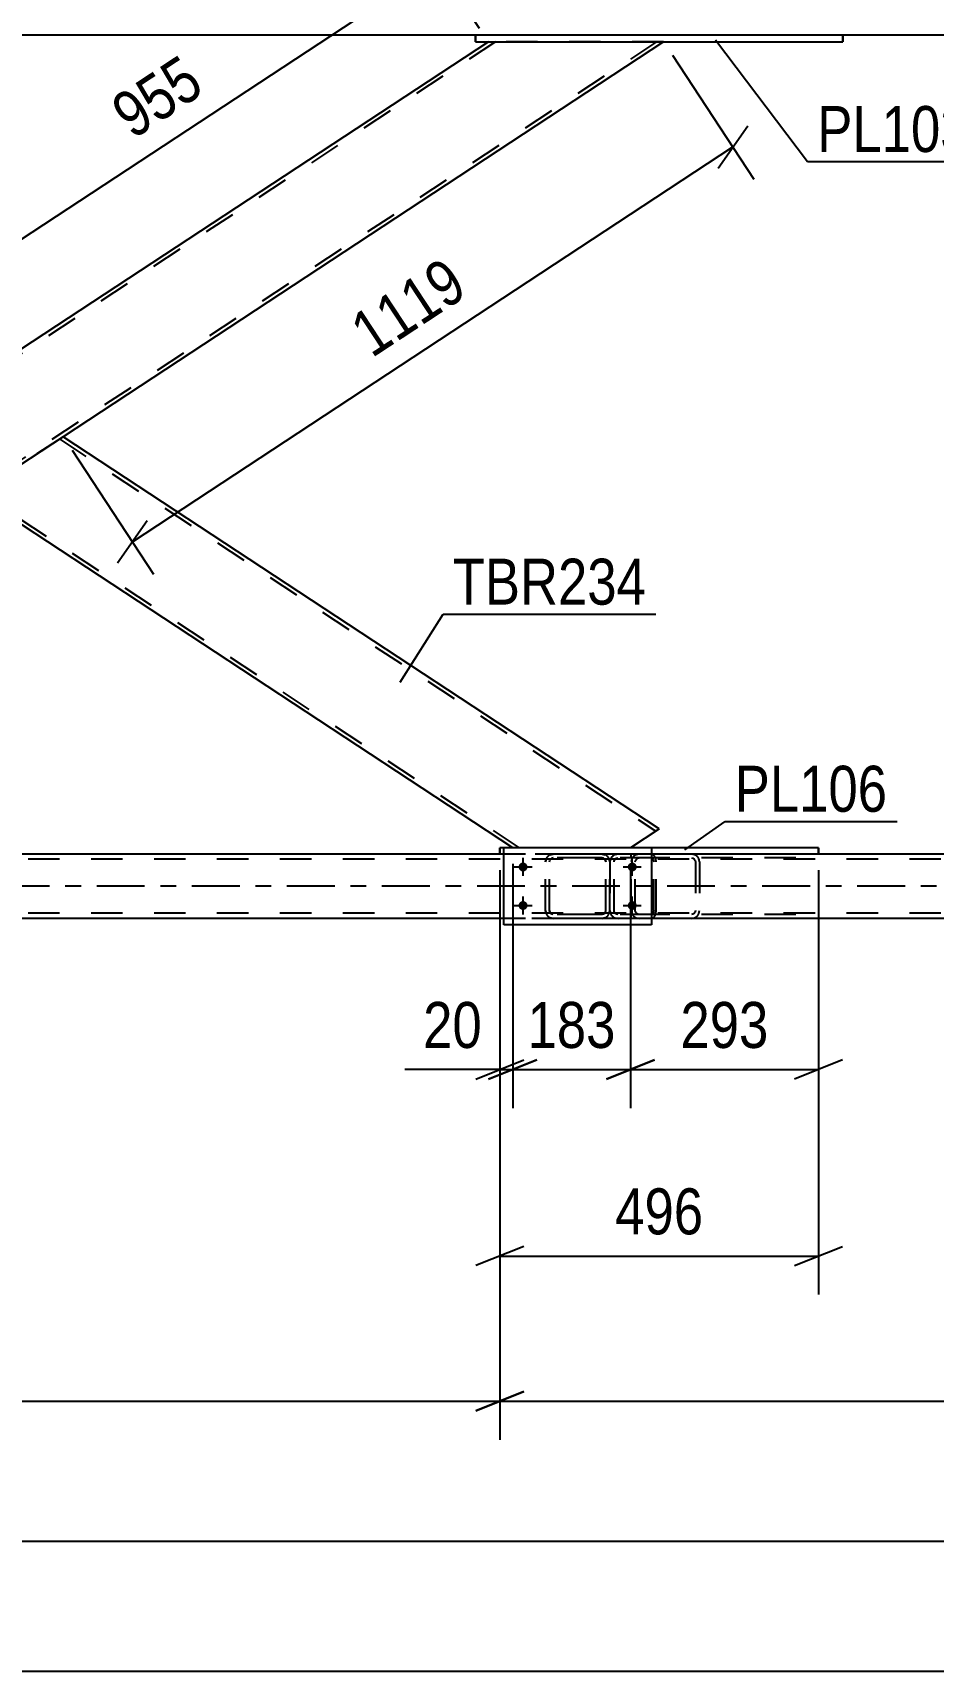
# Model space of a CAD drawing. Header units: millimetres. Extents: x -832 to 357, y -842 to -1.
# Drawn here: x -173.4 to -117.4, y -157.9 to -55.9 of the extents above; entities that cross this region are included whole.
import ezdxf

# ---------------------------------------------------------------- set-up
doc = ezdxf.new("R2010")
doc.units = ezdxf.units.MM
doc.linetypes.add('DXK_LINE_DOT2', pattern=[3.9198, 1.9599, -1.9599])
doc.linetypes.add('DXK_LINE_DOT3', pattern=[5.9187, 2.979, -0.9799, 0.9799, -0.9799])
doc.styles.add('Arial Narrow', font='ARIALN.TTF', dxfattribs={"height": 0.2})

# ---------------------------------------------------------------- blocks, each defined once
blk = doc.blocks.new('Part-570388851-11655 - 11607')
at = {"color": 2, "linetype": 'Continuous'}
for p, q in [((-171.54, -81.04), (-177, -84.63)), ((-134.43, -105.46), (-171.54, -81.04)), ((-143.55, -106.64), (-177, -84.63)), ((-134.46, -105.48), (-136.22, -106.64)), ((-134.43, -105.46), (-134.46, -105.48))]:
    blk.add_line(p, q, dxfattribs=at)
at = {"color": 7, "linetype": 'DXK_LINE_DOT2'}
for p, q in [((-171.76, -81.19), (-134.65, -105.61)), ((-176.78, -84.49), (-176.76, -84.48)), ((-143.12, -106.64), (-176.78, -84.49)), ((-134.65, -105.61), (-134.87, -105.75)), ((-134.43, -105.46), (-134.43, -105.46)), ((-136.22, -106.64), (-143.55, -106.64))]:
    blk.add_line(p, q, dxfattribs=at)
blk = doc.blocks.new('Part-570388851-11660 - 11607')
at = {"color": 7, "linetype": 'DXK_LINE_DOT2'}
for p, q in [((-144.63, -56.44), (-220.92, -106.64)), ((-134.59, -56.44), (-210.88, -106.64)), ((-134.16, -56.44), (-145.07, -56.44)), ((-177, -77.45), (-182.45, -81.04)), ((-171.54, -81.04), (-177, -84.63)), ((-219.56, -105.46), (-221.36, -106.64)), ((-210.44, -106.64), (-221.36, -106.64))]:
    blk.add_line(p, q, dxfattribs=at)
at = {"color": 2, "linetype": 'Continuous'}
for p, q in [((-145.07, -56.44), (-177, -77.45)), ((-134.16, -56.44), (-171.54, -81.04)), ((-182.45, -81.04), (-219.56, -105.46)), ((-177, -84.63), (-210.44, -106.64))]:
    blk.add_line(p, q, dxfattribs=at)
blk = doc.blocks.new('Part-570388851-11661 - 11607')
at = {"color": 7, "linetype": 'DXK_LINE_DOT2'}
for p, q in [((-134.9, -107.04), (-142.57, -107.04)), ((-136.99, -107.04), (-137.19, -107.08)), ((-136.18, -107.28), (-136.18, -107.04)), ((-134.8, -107.08), (-134.9, -107.04)), ((-134.71, -107.18), (-134.8, -107.08)), ((-134.9, -107.28), (-142.57, -107.28)), ((-137.46, -107.34), (-137.5, -107.52)), ((-137.5, -110.56), (-137.5, -107.52)), ((-137.24, -107.52), (-137.23, -107.43)), ((-137.24, -110.56), (-137.24, -107.52)), ((-137.23, -107.43), (-137.17, -107.35)), ((-137.17, -107.35), (-137.09, -107.3)), ((-137.09, -107.3), (-136.99, -107.28)), ((-134.9, -107.28), (-134.85, -107.3)), ((-134.85, -107.3), (-134.81, -107.35)), ((-134.81, -107.35), (-134.78, -107.43)), ((-134.78, -107.43), (-134.77, -107.52)), ((-134.77, -110.56), (-134.77, -107.52)), ((-134.65, -107.34), (-134.71, -107.18)), ((-134.63, -107.52), (-134.65, -107.34)), ((-134.63, -110.56), (-134.63, -107.52)), ((-134.9, -110.8), (-142.57, -110.8)), ((-134.9, -111.04), (-142.57, -111.04)), ((-137.5, -110.56), (-137.46, -110.74)), ((-137.23, -110.65), (-137.24, -110.56)), ((-137.17, -110.73), (-137.23, -110.65)), ((-137.19, -111), (-136.99, -111.04)), ((-137.09, -110.78), (-137.17, -110.73)), ((-136.99, -110.8), (-137.09, -110.78)), ((-136.18, -111.04), (-136.18, -110.8)), ((-134.85, -110.78), (-134.9, -110.8)), ((-134.9, -111.04), (-134.8, -111)), ((-134.81, -110.73), (-134.85, -110.78)), ((-134.78, -110.65), (-134.81, -110.73)), ((-134.8, -111), (-134.71, -110.9)), ((-134.77, -110.56), (-134.78, -110.65)), ((-134.71, -110.9), (-134.65, -110.74)), ((-134.65, -110.74), (-134.63, -110.56))]:
    blk.add_line(p, q, dxfattribs=at)
for centre, start, end in [((-137.01, -107.54), 111.1941, 156.1506), ((-137.01, -110.55), 203.8494, 248.8059)]:
    blk.add_arc(centre, 0.492, start, end, dxfattribs=at)
blk = doc.blocks.new('Part-570388851-11861 - 11607')
at = {"color": 2, "linetype": 'Continuous'}
for p, q in [((-134.91, -106.64), (-144.11, -106.64)), ((-144.11, -111.44), (-144.11, -106.64)), ((-134.91, -106.64), (-134.91, -111.44)), ((-134.91, -111.44), (-144.11, -111.44))]:
    blk.add_line(p, q, dxfattribs=at)
blk = doc.blocks.new('Bolt-570388851-11748 - 11607')
at = {"linetype": 'Continuous'}
for points in [[(-142.91, -107.56, -1), (-142.91, -108.12, -1)], [(-136.11, -107.56, -1), (-136.11, -108.12, -1)], [(-142.91, -109.96, -1), (-142.91, -110.52, -1)], [(-136.11, -109.96, -1), (-136.11, -110.52, -1)]]:
    blk.add_hatch(color=1, dxfattribs=at).paths.add_polyline_path(points)
at = {"color": 1, "linetype": 'Continuous'}
for p, q in [((-143.47, -107.84), (-142.35, -107.84)), ((-142.91, -108.4), (-142.91, -107.28)), ((-136.67, -107.84), (-135.55, -107.84)), ((-136.11, -108.4), (-136.11, -107.28)), ((-142.91, -110.8), (-142.91, -109.68)), ((-136.11, -110.8), (-136.11, -109.68)), ((-143.47, -110.24), (-142.35, -110.24)), ((-136.67, -110.24), (-135.55, -110.24))]:
    blk.add_line(p, q, dxfattribs=at)
blk = doc.blocks.new('Part-570388851-11862 - 11607')
at = {"color": 7, "linetype": 'DXK_LINE_DOT2'}
for p, q in [((-141.22, -107.08), (-141.03, -107.04)), ((-141.03, -107.04), (-141.22, -107.08)), ((-137.99, -107.04), (-141.03, -107.04)), ((-137.99, -107.04), (-137.81, -107.08)), ((-137.81, -107.08), (-137.99, -107.04)), ((-141.51, -107.52), (-141.47, -107.34)), ((-141.47, -107.34), (-141.51, -107.52)), ((-141.51, -110.56), (-141.51, -107.52)), ((-141.51, -107.52), (-141.51, -107.52)), ((-141.51, -110.56), (-141.51, -107.52)), ((-141.27, -107.52), (-141.25, -107.43)), ((-141.27, -107.52), (-141.25, -107.43)), ((-141.27, -110.56), (-141.27, -107.52)), ((-141.27, -107.52), (-141.27, -107.52)), ((-141.27, -110.56), (-141.27, -107.52)), ((-141.25, -107.43), (-141.2, -107.35)), ((-141.12, -107.3), (-141.2, -107.35)), ((-141.03, -107.28), (-141.12, -107.3)), ((-137.99, -107.28), (-141.03, -107.28)), ((-137.9, -107.3), (-137.99, -107.28)), ((-137.82, -107.35), (-137.9, -107.3)), ((-137.82, -107.35), (-137.77, -107.43)), ((-137.77, -107.43), (-137.82, -107.35)), ((-137.77, -107.43), (-137.75, -107.52)), ((-137.75, -107.52), (-137.77, -107.43)), ((-137.75, -110.56), (-137.75, -107.52)), ((-137.75, -107.52), (-137.75, -107.52)), ((-137.75, -110.56), (-137.75, -107.52)), ((-137.55, -107.34), (-137.51, -107.52)), ((-137.51, -107.52), (-137.55, -107.34)), ((-137.51, -110.56), (-137.51, -107.52)), ((-137.51, -107.52), (-137.51, -107.52)), ((-137.51, -107.52), (-137.51, -110.56)), ((-141.51, -110.56), (-141.51, -110.56)), ((-141.47, -110.74), (-141.51, -110.56)), ((-141.51, -110.56), (-141.47, -110.74)), ((-141.27, -110.56), (-141.27, -110.56)), ((-141.25, -110.65), (-141.27, -110.56)), ((-141.27, -110.56), (-141.25, -110.65)), ((-141.2, -110.73), (-141.25, -110.65)), ((-141.25, -110.65), (-141.2, -110.73)), ((-141.03, -111.04), (-141.22, -111)), ((-141.22, -111), (-141.03, -111.04)), ((-141.12, -110.78), (-141.2, -110.73)), ((-141.03, -110.8), (-141.12, -110.78)), ((-137.99, -110.8), (-141.03, -110.8)), ((-137.99, -111.04), (-141.03, -111.04)), ((-137.9, -110.78), (-137.99, -110.8)), ((-137.81, -111), (-137.99, -111.04)), ((-137.99, -111.04), (-137.81, -111)), ((-137.82, -110.73), (-137.9, -110.78)), ((-137.77, -110.65), (-137.82, -110.73)), ((-137.77, -110.65), (-137.75, -110.56)), ((-137.77, -110.65), (-137.75, -110.56)), ((-137.75, -110.56), (-137.75, -110.56)), ((-137.51, -110.56), (-137.55, -110.74)), ((-137.55, -110.74), (-137.51, -110.56)), ((-137.51, -110.56), (-137.51, -110.56))]:
    blk.add_line(p, q, dxfattribs=at)
at = {"color": 7, "linetype": 'DXK_LINE_DOT3'}
blk.add_line((-139.51, -109.04), (-139.51, -109.04), dxfattribs=at)
at = {"color": 7, "linetype": 'DXK_LINE_DOT2'}
for centre, start, end in [((-141.03, -107.52), 112.5, 157.5), ((-141.03, -107.52), 112.5, 157.5), ((-137.99, -107.52), 22.5, 67.5), ((-137.99, -107.52), 22.5, 67.5), ((-141.03, -110.56), 202.5, 247.5), ((-141.03, -110.56), 202.5, 247.5), ((-137.99, -110.56), 292.5, 337.5), ((-137.99, -110.56), 292.5, 337.5)]:
    blk.add_arc(centre, 0.48, start, end, dxfattribs=at)
blk = doc.blocks.new('Part-570388851-11963 - 11607')
at = {"color": 2, "linetype": 'Continuous'}
for p, q in [((-145.87, -56.04), (-208.12, -56.04)), ((-97.73, -56.04), (-122.99, -56.04))]:
    blk.add_line(p, q, dxfattribs=at)
at = {"color": 7, "linetype": 'DXK_LINE_DOT2'}
blk.add_line((-122.99, -56.04), (-145.87, -56.04), dxfattribs=at)
blk = doc.blocks.new('Part-570388851-11966 - 11607')
at = {"color": 7, "linetype": 'DXK_LINE_DOT2'}
for p, q in [((-135.67, -107.04), (-135.86, -107.08)), ((-125.92, -107.04), (-135.67, -107.04)), ((-132.24, -107.08), (-132.43, -107.04)), ((-136.14, -107.34), (-136.18, -107.52)), ((-136.18, -110.56), (-136.18, -107.52)), ((-135.92, -107.52), (-135.9, -107.43)), ((-135.92, -110.56), (-135.92, -107.52)), ((-135.9, -107.43), (-135.85, -107.35)), ((-135.85, -107.35), (-135.77, -107.3)), ((-135.77, -107.3), (-135.67, -107.28)), ((-125.92, -107.28), (-135.67, -107.28)), ((-132.43, -107.28), (-132.33, -107.3)), ((-132.33, -107.3), (-132.25, -107.35)), ((-132.25, -107.35), (-132.2, -107.43)), ((-132.2, -107.43), (-132.18, -107.52)), ((-132.18, -107.52), (-132.18, -110.56)), ((-131.95, -107.39), (-131.96, -107.34)), ((-131.92, -107.52), (-131.95, -107.39)), ((-131.92, -107.52), (-131.92, -110.56)), ((-136.18, -110.56), (-136.14, -110.74)), ((-135.9, -110.65), (-135.92, -110.56)), ((-135.85, -110.73), (-135.9, -110.65)), ((-135.86, -111), (-135.67, -111.04)), ((-135.77, -110.78), (-135.85, -110.73)), ((-135.67, -110.8), (-135.77, -110.78)), ((-125.92, -110.8), (-135.67, -110.8)), ((-125.92, -111.04), (-135.67, -111.04)), ((-132.33, -110.78), (-132.43, -110.8)), ((-132.43, -111.04), (-132.24, -111)), ((-132.25, -110.73), (-132.33, -110.78)), ((-132.2, -110.65), (-132.25, -110.73)), ((-132.18, -110.56), (-132.2, -110.65)), ((-131.96, -110.74), (-131.94, -110.63)), ((-131.94, -110.63), (-131.92, -110.56))]:
    blk.add_line(p, q, dxfattribs=at)
for centre, start, end in [((-135.69, -107.54), 110.7583, 155.68), ((-132.41, -107.54), 24.32, 69.2417), ((-135.69, -110.54), 204.32, 249.2417), ((-132.41, -110.54), 290.7583, 335.68)]:
    blk.add_arc(centre, 0.496, start, end, dxfattribs=at)
blk = doc.blocks.new('Part-570388851-12134 - 11607')
at = {"color": 2, "linetype": 'Continuous'}
for p, q in [((-144.35, -107.04), (-144.35, -106.64)), ((-144.35, -106.64), (-144.35, -106.64)), ((-144.11, -106.64), (-144.35, -106.64)), ((-144.35, -107.04), (-144.35, -107.04)), ((-144.11, -107.04), (-144.35, -107.04)), ((-124.51, -106.64), (-134.91, -106.64)), ((-124.51, -107.04), (-134.91, -107.04)), ((-124.51, -107.04), (-124.51, -106.64))]:
    blk.add_line(p, q, dxfattribs=at)
at = {"color": 7, "linetype": 'DXK_LINE_DOT2'}
for p, q in [((-144.35, -106.64), (-144.35, -107.04)), ((-134.91, -106.64), (-144.11, -106.64)), ((-134.91, -107.04), (-144.11, -107.04)), ((-124.51, -106.64), (-124.51, -106.64)), ((-124.51, -106.64), (-124.51, -107.04)), ((-124.51, -107.04), (-124.51, -107.04))]:
    blk.add_line(p, q, dxfattribs=at)
blk = doc.blocks.new('Part-570388851-12027 - 11607')
at = {"color": 2, "linetype": 'Continuous'}
for p, q in [((-145.87, -56.44), (-145.87, -56.04)), ((-145.87, -56.04), (-145.87, -56.04)), ((-122.99, -56.04), (-145.87, -56.04)), ((-122.99, -56.04), (-122.99, -56.44)), ((-145.87, -56.44), (-145.87, -56.44)), ((-145.87, -56.44), (-122.99, -56.44))]:
    blk.add_line(p, q, dxfattribs=at)
at = {"color": 7, "linetype": 'DXK_LINE_DOT2'}
for p, q in [((-145.87, -56.04), (-145.87, -56.44)), ((-122.99, -56.04), (-122.99, -56.04)), ((-122.99, -56.44), (-122.99, -56.04)), ((-122.99, -56.44), (-122.99, -56.44))]:
    blk.add_line(p, q, dxfattribs=at)
blk = doc.blocks.new('Part-570388851-12150 - 11607')
at = {"color": 2, "linetype": 'Continuous'}
for p, q in [((-144.35, -107.04), (-174.91, -107.04)), ((-104.11, -107.04), (-124.51, -107.04)), ((-144.11, -111.04), (-174.91, -111.04)), ((-104.11, -111.04), (-134.91, -111.04))]:
    blk.add_line(p, q, dxfattribs=at)
at = {"color": 7, "linetype": 'DXK_LINE_DOT2'}
for p, q in [((-124.51, -107.04), (-144.35, -107.04)), ((-77.69, -107.36), (-752.11, -107.36)), ((-77.69, -110.72), (-752.11, -110.72)), ((-77.69, -111.04), (-744.11, -111.04)), ((-134.91, -111.04), (-144.11, -111.04))]:
    blk.add_line(p, q, dxfattribs=at)
at = {"color": 7, "linetype": 'DXK_LINE_DOT3'}
blk.add_line((-77.69, -109.04), (-752.11, -109.04), dxfattribs=at)
blk = doc.blocks.new('StraightDimension-570388851-12885 - 11607')
at = {"color": 7, "linetype": 'Continuous'}
for p, q in [((-144.35, -108.04), (-144.35, -143.51)), ((-145.85, -141.71), (-142.85, -140.51)), ((-314.62, -141.11), (-144.35, -141.11))]:
    blk.add_line(p, q, dxfattribs=at)
blk = doc.blocks.new('StraightDimension-570388851-12877 - 11607')
at = {"color": 7, "linetype": 'Continuous'}
for p, q in [((-144.35, -108.04), (-144.35, -143.51)), ((-77.69, -112.04), (-77.69, -143.51)), ((-142.85, -140.51), (-145.85, -141.71)), ((-79.19, -141.71), (-76.19, -140.51)), ((-144.35, -141.11), (-77.69, -141.11))]:
    blk.add_line(p, q, dxfattribs=at)
at = {"color": 0}
blk.add_wipeout([(-106.76, -140.36), (-106.76, -136.16), (-115.28, -136.16), (-115.28, -140.36)], dxfattribs=at)
at = {"color": 3, "style": 'Arial Narrow'}
blk.add_text('1667', height=2.863, dxfattribs=at).set_placement((-114.68, -139.76))
blk = doc.blocks.new('StraightDimension-570388851-13367 - 11607')
at = {"color": 7, "linetype": 'Continuous'}
for p, q in [((-143.55, -107.64), (-143.55, -122.86)), ((-136.22, -107.64), (-136.22, -122.86)), ((-145.05, -121.06), (-142.05, -119.86)), ((-134.72, -119.86), (-137.72, -121.06)), ((-143.55, -120.46), (-136.22, -120.46))]:
    blk.add_line(p, q, dxfattribs=at)
at = {"color": 0}
blk.add_wipeout([(-136.55, -119.71), (-136.55, -115.51), (-143.23, -115.51), (-143.23, -119.71)], dxfattribs=at)
at = {"color": 3, "style": 'Arial Narrow'}
blk.add_text('183', height=2.863, dxfattribs=at).set_placement((-142.63, -119.11))
blk = doc.blocks.new('StraightDimension-570388851-13188 - 11607')
at = {"color": 7, "linetype": 'Continuous'}
for p, q in [((-145.62, -55.61), (-149.78, -49.29)), ((-149.13, -53), (-147.29, -50.35)), ((-180.14, -72.68), (-148.21, -51.67)), ((-177.55, -76.62), (-181.7, -70.3)), ((-179.21, -71.35), (-181.06, -74.01))]:
    blk.add_line(p, q, dxfattribs=at)
at = {"color": 0}
blk.add_wipeout([(-161.79, -59.71), (-164.1, -56.2), (-169.69, -59.88), (-167.38, -63.39)], dxfattribs=at)
at = {"color": 3, "style": 'Arial Narrow'}
blk.add_text('955', height=2.863, rotation=33.3461, dxfattribs=at).set_placement((-167.21, -62.56))
blk = doc.blocks.new('StraightDimension-570388851-12956 - 11607')
at = {"color": 7, "linetype": 'Continuous'}
blk.add_line((-792.18, -157.93), (-77.05, -157.93), dxfattribs=at)
blk = doc.blocks.new('StraightDimension-570388851-13010 - 11607')
at = {"color": 7, "linetype": 'Continuous'}
blk.add_line((-791.54, -149.83), (-77.69, -149.83), dxfattribs=at)
blk = doc.blocks.new('StraightDimension-570388851-13170 - 11607')
at = {"color": 7, "linetype": 'Continuous'}
for p, q in [((-133.61, -57.28), (-128.53, -65)), ((-130.77, -64.32), (-128.92, -61.67)), ((-167.23, -87.59), (-129.85, -62.99)), ((-170.99, -81.88), (-165.91, -89.6)), ((-166.31, -86.27), (-168.15, -88.92))]:
    blk.add_line(p, q, dxfattribs=at)
at = {"color": 0}
blk.add_wipeout([(-145.4, -72.32), (-147.7, -68.82), (-154.82, -73.5), (-152.51, -77)], dxfattribs=at)
at = {"color": 3, "style": 'Arial Narrow'}
blk.add_text('1119', height=2.863, rotation=33.3461, dxfattribs=at).set_placement((-152.33, -76.17))
blk = doc.blocks.new('StraightDimension-570388851-13339 - 11607')
at = {"color": 7, "linetype": 'Continuous'}
for p, q in [((-144.35, -108.04), (-144.35, -134.47)), ((-124.51, -108.04), (-124.51, -134.47)), ((-142.85, -131.47), (-145.85, -132.67)), ((-126.01, -132.67), (-123.01, -131.47)), ((-144.35, -132.07), (-124.51, -132.07))]:
    blk.add_line(p, q, dxfattribs=at)
at = {"color": 0}
blk.add_wipeout([(-131.09, -131.32), (-131.09, -127.12), (-137.77, -127.12), (-137.77, -131.32)], dxfattribs=at)
at = {"color": 3, "style": 'Arial Narrow'}
blk.add_text('496', height=2.863, dxfattribs=at).set_placement((-137.17, -130.72))
blk = doc.blocks.new('StraightDimension-570388851-13350 - 11607')
at = {"color": 7, "linetype": 'Continuous'}
for p, q in [((-136.22, -107.64), (-136.22, -122.86)), ((-124.51, -108.04), (-124.51, -122.86)), ((-137.72, -121.06), (-134.72, -119.86)), ((-123.01, -119.86), (-126.01, -121.06)), ((-136.22, -120.46), (-124.51, -120.46))]:
    blk.add_line(p, q, dxfattribs=at)
at = {"color": 0}
blk.add_wipeout([(-127.02, -119.71), (-127.02, -115.51), (-133.71, -115.51), (-133.71, -119.71)], dxfattribs=at)
at = {"color": 3, "style": 'Arial Narrow'}
blk.add_text('293', height=2.863, dxfattribs=at).set_placement((-133.11, -119.11))
blk = doc.blocks.new('StraightDimension-570388851-13382 - 11607')
at = {"color": 7, "linetype": 'Continuous'}
for p, q in [((-144.35, -108.04), (-144.35, -122.86)), ((-143.55, -107.64), (-143.55, -122.86)), ((-145.85, -121.06), (-142.85, -119.86)), ((-142.05, -119.86), (-145.05, -121.06)), ((-144.35, -120.46), (-150.26, -120.46)), ((-144.35, -120.46), (-150.26, -120.46)), ((-144.35, -120.46), (-143.55, -120.46))]:
    blk.add_line(p, q, dxfattribs=at)
at = {"color": 0}
blk.add_wipeout([(-144.88, -119.71), (-144.88, -115.51), (-149.73, -115.51), (-149.73, -119.71)], dxfattribs=at)
at = {"color": 3, "style": 'Arial Narrow'}
blk.add_text('20', height=2.863, dxfattribs=at).set_placement((-149.13, -119.11))
blk = doc.blocks.new('Mark-570388851-11651 - 11607')
at = {"color": 30, "linetype": 'Continuous'}
for p, q in [((-150.57, -96.33), (-147.89, -92.1)), ((-147.89, -92.1), (-134.64, -92.1))]:
    blk.add_line(p, q, dxfattribs=at)
at = {"color": 0}
blk.add_wipeout([(-135.24, -91.5), (-135.24, -88.5), (-147.29, -88.5), (-147.29, -91.5)], dxfattribs=at)
blk.add_wipeout([(-135.24, -91.5), (-135.24, -88.5), (-147.29, -88.5), (-147.29, -91.5)], dxfattribs=at)
at = {"color": 3, "style": 'Arial Narrow'}
blk.add_text('TBR234', height=2.863, dxfattribs=at).set_placement((-147.29, -91.5))
blk = doc.blocks.new('Mark-570388851-12023 - 11607')
at = {"color": 30, "linetype": 'Continuous'}
for p, q in [((-130.93, -56.32), (-125.19, -63.91)), ((-125.19, -63.91), (-114.49, -63.91))]:
    blk.add_line(p, q, dxfattribs=at)
at = {"color": 0}
blk.add_wipeout([(-115.09, -63.31), (-115.09, -60.31), (-124.59, -60.31), (-124.59, -63.31)], dxfattribs=at)
blk.add_wipeout([(-115.09, -63.31), (-115.09, -60.31), (-124.59, -60.31), (-124.59, -63.31)], dxfattribs=at)
at = {"color": 3, "style": 'Arial Narrow'}
blk.add_text('PL103', height=2.863, dxfattribs=at).set_placement((-124.59, -63.31))
blk = doc.blocks.new('Mark-570388851-12130 - 11607')
at = {"color": 30, "linetype": 'Continuous'}
for p, q in [((-132.84, -106.78), (-130.33, -105)), ((-130.33, -105), (-119.62, -105))]:
    blk.add_line(p, q, dxfattribs=at)
at = {"color": 0}
blk.add_wipeout([(-120.22, -104.4), (-120.22, -101.4), (-129.73, -101.4), (-129.73, -104.4)], dxfattribs=at)
blk.add_wipeout([(-120.22, -104.4), (-120.22, -101.4), (-129.73, -101.4), (-129.73, -104.4)], dxfattribs=at)
at = {"color": 3, "style": 'Arial Narrow'}
blk.add_text('PL106', height=2.863, dxfattribs=at).set_placement((-129.73, -104.4))

msp = doc.modelspace()

# ---------------------------------------------------------------- block references
for name in ['Part-570388851-11963 - 11607', 'Part-570388851-12027 - 11607', 'Part-570388851-11660 - 11607', 'Part-570388851-11655 - 11607', 'Part-570388851-12150 - 11607', 'Part-570388851-12134 - 11607', 'Part-570388851-11861 - 11607', 'Part-570388851-11661 - 11607', 'Part-570388851-11862 - 11607', 'Part-570388851-11966 - 11607', 'Bolt-570388851-11748 - 11607']:
    msp.add_blockref(name, (0, 0))

# ---------------------------------------------------------------- next in the draw order: block references
for name in ['StraightDimension-570388851-13188 - 11607', 'Mark-570388851-12130 - 11607', 'StraightDimension-570388851-12885 - 11607']:
    msp.add_blockref(name, (0, 0))

# ---------------------------------------------------------------- next in the draw order: block references
for name in ['StraightDimension-570388851-13170 - 11607', 'StraightDimension-570388851-12877 - 11607']:
    msp.add_blockref(name, (0, 0))

# ---------------------------------------------------------------- next in the draw order: block references
for name in ['Mark-570388851-12023 - 11607', 'Mark-570388851-11651 - 11607', 'StraightDimension-570388851-13367 - 11607']:
    msp.add_blockref(name, (0, 0))

# ---------------------------------------------------------------- next in the draw order: block references
msp.add_blockref('StraightDimension-570388851-12956 - 11607', (0, 0))

# ---------------------------------------------------------------- next in the draw order: block references
msp.add_blockref('StraightDimension-570388851-13010 - 11607', (0, 0))

# ---------------------------------------------------------------- next in the draw order: block references
msp.add_blockref('StraightDimension-570388851-13339 - 11607', (0, 0))

# ---------------------------------------------------------------- next in the draw order: block references
for name in ['StraightDimension-570388851-13382 - 11607', 'StraightDimension-570388851-13350 - 11607']:
    msp.add_blockref(name, (0, 0))

doc.saveas('drawing.dxf')
